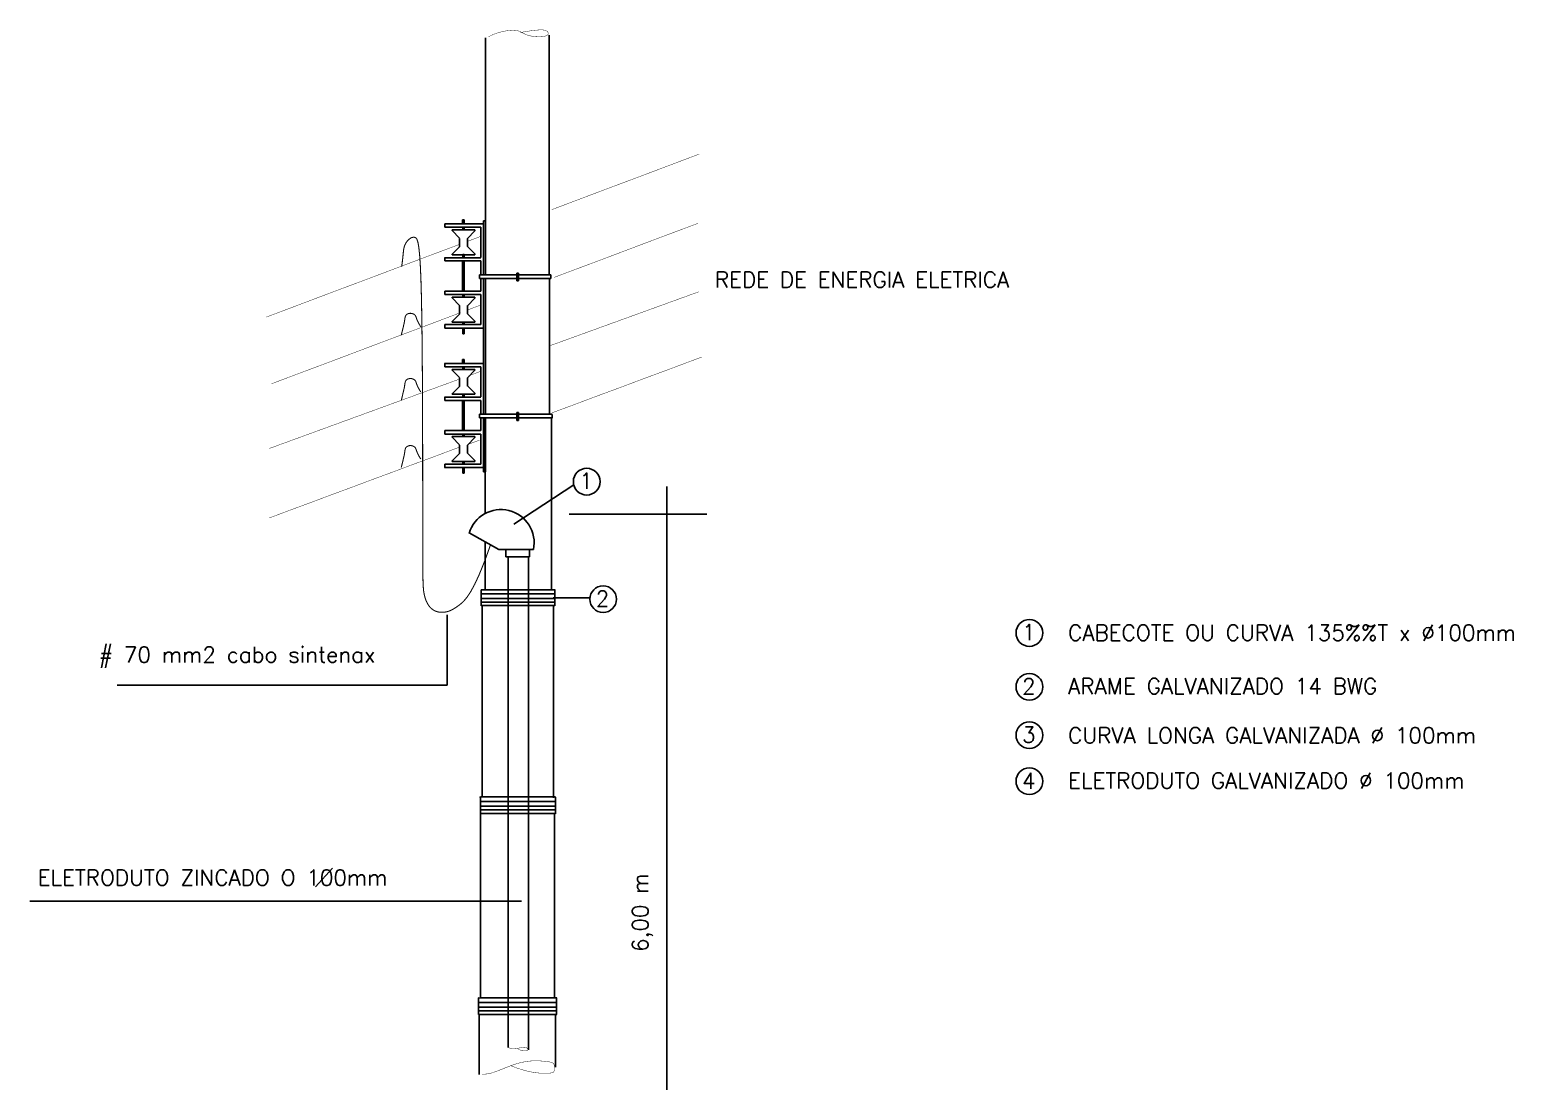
# Model space of a CAD drawing. Extents: x 0.005 to 0.158, y 0.005 to 0.165.
# Drawn here: x 0.0156 to 0.1575, y 0.0643 to 0.1648 of the extents above; entities that cross this region are included whole.
import ezdxf

# ---------------------------------------------------------------- set-up
doc = ezdxf.new("R2010")
doc.units = 0
doc.header["$LTSCALE"] = 100
doc.header["$MEASUREMENT"] = 0
doc.layers.add('ENTRADA', color=7, linetype='CONTINUOUS')
doc.styles.add('ROMANS', font='ROMANS', dxfattribs={"height": 100})

msp = doc.modelspace()

# ---------------------------------------------------------------- linework, layer by layer
at = {"layer": 'ENTRADA'}
for p, q in [((0.05918574088354944, 0.1413743379089283), (0.05918574088354944, 0.1640659190798033)), ((0.06528317569518549, 0.1413901514524696), (0.06528317569518549, 0.1643283065732248)), ((0.0552979463009251, 0.1462704768300682), (0.05899661775856657, 0.1462704768300682)), ((0.05529845345790818, 0.1459375364447624), (0.05529845345790818, 0.146264674322083)), ((0.05698791255781543, 0.1466555516799417), (0.0571599274280743, 0.1466555516799417)), ((0.05698791255781543, 0.1462746125298509), (0.05698791255781543, 0.1466555516799417)), ((0.05700091735434398, 0.1462746125298509), (0.05698791255781543, 0.1462746125298509)), ((0.05700197707483312, 0.1466435944848854), (0.05714728204111452, 0.1466435944848854)), ((0.05700197707483312, 0.1462704768300682), (0.05700197707483312, 0.1466435944848854)), ((0.05715986474115198, 0.1462746125298509), (0.0571468599673608, 0.1462746125298509)), ((0.05714728204111452, 0.1466435944848854), (0.05714728204111452, 0.1462704768300682)), ((0.05715986474115198, 0.1462746125298509), (0.05715986474115198, 0.1466555516799417)), ((0.05899728394069825, 0.1430739315992469), (0.05899728394069825, 0.1465724263880475)), ((0.05899728394069825, 0.1465724263880475), (0.05918311110235663, 0.1465724263880475)), ((0.05918311110235663, 0.1465724263880475), (0.05918311110235663, 0.1413912424595765)), ((0.05875708334315277, 0.1459367907500564), (0.05529845345790818, 0.1459367907500564)), ((0.05529845345790818, 0.1459367907500564), (0.05562108683534461, 0.1459367907500564)), ((0.05671731873917452, 0.1448995113150886), (0.05601079599273362, 0.1456279507920044)), ((0.05601206280516635, 0.1456850912973096), (0.05817331982598262, 0.1456850912973096)), ((0.05601206280516635, 0.1456269145819533), (0.05601206280516635, 0.1456844001722857)), ((0.05672269810474972, 0.1440902083913898), (0.05672269810474972, 0.1448824828457873)), ((0.05701916397811146, 0.1459279375922051), (0.05701916397811146, 0.1456785484606371)), ((0.05716343346193753, 0.1459279375922051), (0.05716343346193753, 0.1456785484606371)), ((0.05817331982598262, 0.1455979797583495), (0.05747442567098915, 0.1448734133873586)), ((0.05749002150423621, 0.1440902083913898), (0.05749002150423621, 0.1448824828457873)), ((0.05817331982598262, 0.1455979797583495), (0.05817331982598262, 0.1456850912973096)), ((0.05875708334315277, 0.1430579775160368), (0.05875708334315277, 0.1459367907500564)), ((0.05672707823123346, 0.1440986139414235), (0.05601561911134922, 0.143361021059718)), ((0.05601561911134922, 0.143361021059718), (0.05601561911134922, 0.1433117126452998)), ((0.05817331982598262, 0.1433983442211684), (0.05748428307015274, 0.1441087553075704)), ((0.05817331982598262, 0.1433983442211684), (0.05817331982598262, 0.1433117126452998)), ((0.0552979463009251, 0.1430272232937568), (0.05874563648831099, 0.1430272232937568)), ((0.05529845345790818, 0.1427229842875022), (0.05529845345790818, 0.1430501221420855)), ((0.05875708334315277, 0.1427229842875022), (0.05529845345790818, 0.1427229842875022)), ((0.05601561911134922, 0.1433117126452998), (0.05817331982598262, 0.1433117126452998)), ((0.05700197707483312, 0.1427115083515673), (0.05700197707483312, 0.1398413724928105)), ((0.05701916397811146, 0.143331033314098), (0.05701916397811146, 0.1430503246183434)), ((0.05701916397811146, 0.1433287368627134), (0.05716343346193753, 0.1433287368627134)), ((0.05701916397811146, 0.1433065807304956), (0.05701916397811146, 0.1430461076324718)), ((0.05714728204111452, 0.1398413724928105), (0.05714728204111452, 0.1427115083515673)), ((0.05716343346193753, 0.143331033314098), (0.05716343346193753, 0.1430462737971538)), ((0.05716343346193753, 0.1433065807304956), (0.05716343346193753, 0.1430461076324718)), ((0.05875708334315277, 0.1413912424595765), (0.05875708334315277, 0.1427229842875022)), ((0.05900228472910385, 0.1430501221420855), (0.05900228472910385, 0.1413912424595765)), ((0.05862807317953411, 0.1410423220931989), (0.05862807317953411, 0.1413911408917556)), ((0.05862807317953411, 0.1413911408917556), (0.06220474710971757, 0.1413911408917556)), ((0.06219889701242209, 0.1410423220931989), (0.05862807317953411, 0.1410423220931989)), ((0.05875708334315277, 0.1398441710534826), (0.05875708334315277, 0.1410438094126221)), ((0.05900228472910385, 0.141036924310356), (0.05900228472910385, 0.1280508264017044)), ((0.05918311110235663, 0.1410453982771287), (0.05918311110235663, 0.1280508264017044)), ((0.05924641459387203, 0.1410412515042481), (0.05924641848196188, 0.1410415839472989)), ((0.0621981657559445, 0.1415586034909211), (0.06234880600004544, 0.1415586034909211)), ((0.0621981657559445, 0.1408658559057585), (0.0621981657559445, 0.1415586034909211)), ((0.0621981657559445, 0.1408054788271329), (0.0621981657559445, 0.1410766460594459)), ((0.06234880600004544, 0.1408054788271329), (0.0621981657559445, 0.1408054788271329)), ((0.06234588092866034, 0.1413911408917556), (0.06543490019339515, 0.1413911408917556)), ((0.06543490019339515, 0.1410423220931989), (0.06234588092866034, 0.1410423220931989)), ((0.06234880600004544, 0.1415586034909211), (0.06234880600004544, 0.1408054788271329)), ((0.06532930942739767, 0.1280300845564852), (0.06532930942739767, 0.1410313652286277)), ((0.06543529020746064, 0.1410395246693952), (0.06543529020746064, 0.1413893159224244)), ((0.05529845345790818, 0.1398441710534826), (0.05875708334315277, 0.1398441710534826)), ((0.05529845345790818, 0.1395076863900613), (0.05529845345790818, 0.1398441710534826)), ((0.05875708334315277, 0.1395076863900613), (0.05529845345790818, 0.1395076863900613)), ((0.05529845345790818, 0.1395076863900613), (0.05562108683534461, 0.1395076863900613)), ((0.05671731873917452, 0.1384704069778309), (0.05601079599273362, 0.1391988464547467)), ((0.05601206280516635, 0.1392559869373144), (0.05817331982598262, 0.1392559869373144)), ((0.05601206280516635, 0.1391978102219582), (0.05601206280516635, 0.1392552958350279)), ((0.05701916397811146, 0.13949883323221), (0.05701916397811146, 0.139249444100642)), ((0.05716343346193753, 0.13949883323221), (0.05716343346193753, 0.139249444100642)), ((0.05817331982598262, 0.1391688753983544), (0.05747442567098915, 0.1384443090501009)), ((0.05817331982598262, 0.1391688753983544), (0.05817331982598262, 0.1392559869373144)), ((0.05875708334315277, 0.136628873178779), (0.05875708334315277, 0.1395076863900613)), ((0.05672707823123346, 0.1376695095814284), (0.05601561911134922, 0.1369319167224603)), ((0.05672269810474972, 0.137661104054132), (0.05672269810474972, 0.1384533784857922)), ((0.05817331982598262, 0.1369692398839106), (0.05748428307015274, 0.1376796509703127)), ((0.05749002150423621, 0.137661104054132), (0.05749002150423621, 0.1384533784857922)), ((0.05529845345790818, 0.136628873178779), (0.05875708334315277, 0.136628873178779)), ((0.05529845345790818, 0.1363017353014584), (0.05529845345790818, 0.136628873178779)), ((0.05901519007238676, 0.1363017353014584), (0.05529845345790818, 0.1363017353014584)), ((0.05601561911134922, 0.1369319167224603), (0.05601561911134922, 0.1368826083080421)), ((0.05601561911134922, 0.1368826083080421), (0.05817331982598262, 0.1368826083080421)), ((0.05701916397811146, 0.1368774763705005), (0.05701916397811146, 0.1366170032724767)), ((0.05701916397811146, 0.1362983393846662), (0.05701916397811146, 0.1357635382646549)), ((0.05716343346193753, 0.1368774763705005), (0.05716343346193753, 0.1366170032724767)), ((0.05716343346193753, 0.1362983393846662), (0.05716343346193753, 0.1357635382646549)), ((0.05817331982598262, 0.1369692398839106), (0.05817331982598262, 0.1368826083080421)), ((0.05701916397811146, 0.1357635382646549), (0.05716343346193753, 0.1357635382646549)), ((0.05527152720787853, 0.1329243450527429), (0.05899661775856657, 0.1329243450527429)), ((0.05529845345790818, 0.1326009717786292), (0.05529845345790818, 0.1329281096559498)), ((0.05875708334315277, 0.1326002260839232), (0.05529845345790818, 0.1326002260839232)), ((0.05529845345790818, 0.1326002260839232), (0.05562108683534461, 0.1326002260839232)), ((0.05671731873917452, 0.1315629466489554), (0.05601079599273362, 0.1322913861258712)), ((0.05601206280516635, 0.1323485266311764), (0.05817331982598262, 0.1323485266311764)), ((0.05601206280516635, 0.1322903498930827), (0.05601206280516635, 0.1323478355061525)), ((0.05700197707483312, 0.132933912163935), (0.05700197707483312, 0.1333070298187522)), ((0.05700197707483312, 0.1333070298187522), (0.05714728204111452, 0.1333070298187522)), ((0.05701916397811146, 0.1325913729260719), (0.05701916397811146, 0.1323419837945039)), ((0.05714728204111452, 0.1333070298187522), (0.05714728204111452, 0.132933912163935)), ((0.05716343346193753, 0.1325913729260719), (0.05716343346193753, 0.1323419837945039)), ((0.05817331982598262, 0.1322614150922163), (0.05747442567098915, 0.1315368487212254)), ((0.05817331982598262, 0.1322614150922163), (0.05817331982598262, 0.1323485266311764)), ((0.05875708334315277, 0.1297214128499036), (0.05875708334315277, 0.1326002260839232)), ((0.05899728394069825, 0.13287945812408), (0.05899728394069825, 0.1333260417823112)), ((0.05672707823123346, 0.130762049252553), (0.05601561911134922, 0.1300244563935848)), ((0.05672269810474972, 0.1307536437252566), (0.05672269810474972, 0.1315459181796541)), ((0.05817331982598262, 0.1300617795550352), (0.05748428307015274, 0.1307721906414372)), ((0.05749002150423621, 0.1307536437252566), (0.05749002150423621, 0.1315459181796541)), ((0.0552979463009251, 0.1296906586276236), (0.05874563648831099, 0.1296906586276236)), ((0.05529845345790818, 0.129386419621369), (0.05529845345790818, 0.1297135574759523)), ((0.05875708334315277, 0.129386419621369), (0.05529845345790818, 0.129386419621369)), ((0.05601561911134922, 0.1300244563935848), (0.05601561911134922, 0.1299751479791666)), ((0.05601561911134922, 0.1299751479791666), (0.05817331982598262, 0.1299751479791666)), ((0.05700197707483312, 0.1293749436854341), (0.05700197707483312, 0.1265048078266773)), ((0.05701916397811146, 0.1299944686479648), (0.05701916397811146, 0.1297137599522102)), ((0.05701916397811146, 0.1299921721965802), (0.05716343346193753, 0.1299921721965802)), ((0.05701916397811146, 0.1299700160416251), (0.05701916397811146, 0.1297095429663386)), ((0.05714728204111452, 0.1265048078266773), (0.05714728204111452, 0.1293749436854341)), ((0.05716343346193753, 0.1299944686479648), (0.05716343346193753, 0.1297097091310206)), ((0.05716343346193753, 0.1299700160416251), (0.05716343346193753, 0.1297095429663386)), ((0.05817331982598262, 0.1300617795550352), (0.05817331982598262, 0.1299751479791666)), ((0.05875708334315277, 0.1280546777707059), (0.05875708334315277, 0.129386419621369)), ((0.05862807317953411, 0.1277057574270657), (0.05862807317953411, 0.1280545762256224)), ((0.05862807317953411, 0.1280525044194292), (0.06220474710971757, 0.1280525044194292)), ((0.0621981657559445, 0.1275272194106947), (0.0621981657559445, 0.1282199669958572)), ((0.0621981657559445, 0.1282199669958572), (0.06234880600004544, 0.1282199669958572)), ((0.0621981657559445, 0.1274668423320691), (0.0621981657559445, 0.1277380095871194)), ((0.06234588092866034, 0.1280525044194292), (0.06557357096426131, 0.1280525044194292)), ((0.06234880600004544, 0.1282199669958572), (0.06234880600004544, 0.1274668423320691)), ((0.06557357096426131, 0.1276805064662767), (0.06557357096426131, 0.1280300845564852)), ((0.05529845345790818, 0.1265076063873494), (0.05875708334315277, 0.1265076063873494)), ((0.05529845345790818, 0.1261711217239281), (0.05529845345790818, 0.1265076063873494)), ((0.06219889701242209, 0.1277036856208724), (0.05862807317953411, 0.1277036856208724)), ((0.05875708334315277, 0.1265076063873494), (0.05875708334315277, 0.1277019251119782)), ((0.05900228472910385, 0.1277019251119782), (0.05900228472910385, 0.1225544074031859)), ((0.05915848123549949, 0.1276556851735222), (0.05915848123549949, 0.118535909905404)), ((0.05918311110235663, 0.1276977214729413), (0.05918311110235663, 0.1225539233701056)), ((0.06234880600004544, 0.1274668423320691), (0.0621981657559445, 0.1274668423320691)), ((0.0655482224374282, 0.1277036856208724), (0.06234588092866034, 0.1277036856208724)), ((0.06552287388785771, 0.1112503364538497), (0.06552287388785771, 0.1276989053167199)), ((0.05875708334315277, 0.1261711217239281), (0.05529845345790818, 0.1261711217239281)), ((0.05529845345790818, 0.1261711217239281), (0.05562108683534461, 0.1261711217239281)), ((0.05671731873917452, 0.1251338423116977), (0.05601079599273362, 0.1258622817886135)), ((0.05601206280516635, 0.1259194222711812), (0.05817331982598262, 0.1259194222711812)), ((0.05601206280516635, 0.125861245555825), (0.05601206280516635, 0.1259187311688947)), ((0.05672269810474972, 0.1243245393879988), (0.05672269810474972, 0.125116813819659)), ((0.05701916397811146, 0.1261622685660768), (0.05701916397811146, 0.1259128794345088)), ((0.05716343346193753, 0.1261622685660768), (0.05716343346193753, 0.1259128794345088)), ((0.05817331982598262, 0.1258323107322212), (0.05747442567098915, 0.1251077443839677)), ((0.05749002150423621, 0.1243245393879988), (0.05749002150423621, 0.125116813819659)), ((0.05817331982598262, 0.1258323107322212), (0.05817331982598262, 0.1259194222711812)), ((0.05875708334315277, 0.1232923085126458), (0.05875708334315277, 0.1261711217239281)), ((0.05672707823123346, 0.1243329449152952), (0.05601561911134922, 0.1235953520563271)), ((0.05601561911134922, 0.1235953520563271), (0.05601561911134922, 0.1235460436191715)), ((0.05601561911134922, 0.1235460436191715), (0.05817331982598262, 0.1235460436191715)), ((0.05701916397811146, 0.1235409117043673), (0.05701916397811146, 0.1232804386063435)), ((0.05716343346193753, 0.1235409117043673), (0.05716343346193753, 0.1232804386063435)), ((0.05817331982598262, 0.1236326752177774), (0.05748428307015274, 0.1243430863041795)), ((0.05817331982598262, 0.1236326752177774), (0.05817331982598262, 0.1235460436191715)), ((0.0552750505221411, 0.1229545044225233), (0.05899626953578263, 0.1229545044225233)), ((0.05529845345790818, 0.1232923085126458), (0.05875708334315277, 0.1232923085126458)), ((0.05529845345790818, 0.1229651706353252), (0.05529845345790818, 0.1232923085126458)), ((0.05701916397811146, 0.122961774718533), (0.05701916397811146, 0.1224269735985217)), ((0.05701916397811146, 0.1224269735985217), (0.05716343346193753, 0.1224269735985217)), ((0.05716343346193753, 0.122961774718533), (0.05716343346193753, 0.1224269735985217)), ((0.05900128048779152, 0.1225539233701056), (0.05918311110235663, 0.1225539233701056)), ((0.06046687940397533, 0.1151248623045831), (0.05764040988651686, 0.1167141359246671)), ((0.05915848123549949, 0.1158918266355613), (0.05915848123549949, 0.1112657318344645)), ((0.06042931058800605, 0.1151248623045831), (0.06046687940397533, 0.1151248623045831)), ((0.0637843076219724, 0.1151248623045831), (0.06047600015790522, 0.1151248623045831)), ((0.06114311815963447, 0.1151248623045831), (0.06114311815963447, 0.1144174145792931)), ((0.06340977022318839, 0.1144174145792931), (0.06340977022318839, 0.1151248623045831)), ((0.06114311815963447, 0.1144174145792931), (0.06340977022318839, 0.1144174145792931)), ((0.06135395885848993, 0.1144205561331546), (0.06135395885848993, 0.06750979835032922)), ((0.063303958859251, 0.1144205561331546), (0.063303958859251, 0.06728832249791594)), ((0.06583451136066287, 0.1108801758618938), (0.05877813937331666, 0.1108801758618938)), ((0.05878102940641838, 0.1112837301207037), (0.06586124950445083, 0.1112837301207037)), ((0.05878102940641838, 0.109725779020664), (0.05878102940641838, 0.1112837301207037)), ((0.06583231734111905, 0.1097406920507638), (0.06583231734111905, 0.1112747021352334)), ((0.05877813937331666, 0.1104357535496092), (0.06583451136066287, 0.1104357535496092)), ((0.06583451136066287, 0.1101001693768922), (0.05877813937331666, 0.1101001693768922)), ((0.05877813937331666, 0.1097555153364738), (0.06583451136066287, 0.1097555153364738)), ((0.05886982403353613, 0.1096803657901546), (0.05886982403353613, 0.09141637979155348)), ((0.06570031362116424, 0.1097048333349449), (0.06570031362116424, 0.09137958211340447)), ((0.05865428674951545, 0.09143412169123621), (0.05865428674951545, 0.09145868900759524)), ((0.05870765050985938, 0.08984165110632603), (0.05870765050985938, 0.09143412169123621)), ((0.05872632748378237, 0.0914616422733161), (0.0659076283682225, 0.0914616422733161)), ((0.0659076283682225, 0.09101721996103151), (0.05872632748378237, 0.09101721996103151)), ((0.06589805564090057, 0.08984165110632603), (0.06589805564090057, 0.09143412169123621)), ((0.05870411878277082, 0.08988927552309178), (0.05870411878277082, 0.07220798393063887)), ((0.05872632748378237, 0.0905727976714843), (0.0659076283682225, 0.0905727976714843)), ((0.0659076283682225, 0.09023721347602986), (0.05872632748378237, 0.09023721347602986)), ((0.05872632748378237, 0.08989255945834884), (0.0659076283682225, 0.08989255945834884)), ((0.06580170775123406, 0.08985247784494277), (0.06580170775123406, 0.07217118625248986)), ((0.01559330767122447, 0.0815081736391221), (0.06265554095534753, 0.0815081736391221)), ((0.05851544785855367, 0.07223500726922794), (0.05857494345491432, 0.07223500726922794)), ((0.05851544785855367, 0.07064928897762002), (0.05851544785855367, 0.07223500726922794)), ((0.05856450100054644, 0.07222604053822579), (0.05854713294866087, 0.07222604053822579)), ((0.06602847695376113, 0.07178915309395961), (0.05855649160366738, 0.07178915309395961)), ((0.05855649160366738, 0.07134473078167503), (0.06602847695376113, 0.07134473078167503)), ((0.06602847695376113, 0.0710091465862206), (0.05855649160366738, 0.0710091465862206)), ((0.05860859580479882, 0.07223357538350683), (0.06602847695376113, 0.07223357538350683)), ((0.05861660520167788, 0.07218830362489825), (0.05861660520167788, 0.07220053514629399)), ((0.0659606518183864, 0.07218830362489825), (0.0659606518183864, 0.07220053514629399)), ((0.06599890496090666, 0.07064928897762002), (0.06599890496090666, 0.07223500726922794)), ((0.05855649160366738, 0.07066449256853957), (0.06602847695376113, 0.07066449256853957)), ((0.05857737612586789, 0.07062568313358497), (0.05857737612586789, 0.06490364182809572)), ((0.06590310188130388, 0.07062568313358497), (0.06590310188130388, 0.06560279800851276))]:
    msp.add_line(p, q, dxfattribs=at)
at = {"layer": 'ENTRADA', "linetype": 'Continuous'}
for p, q in [((0.06764028539691935, 0.121302104616916), (0.06190947508457612, 0.1175575630441017)), ((0.07655792599052802, 0.1182143795631418), (0.07655792599052802, 0.1211349708682974)), ((0.06720572748690756, 0.1185064376613809), (0.08035725702484342, 0.1185064376613809)), ((0.07655792599052802, 0.05425343263141258), (0.07655792599052802, 0.1182143795631418)), ((0.0691831960239142, 0.110509016008109), (0.06565654459791403, 0.110509016008109)), ((0.05551547635604948, 0.1088684877686319), (0.05551547635604948, 0.1021511274529985)), ((0.05551547635604948, 0.1021511274529985), (0.02395180308667477, 0.1021511274529985)), ((0.04456885162653634, 0.08466548770229565), (0.04292427338441485, 0.0828490216690625))]:
    msp.add_line(p, q, dxfattribs=at)
at = {"layer": 'ENTRADA', "const_width": 3.900000000000001e-05}
for points in [[(0.0594899232737589, 0.1641598714059), (0.05967236427295575, 0.1642577359234565), (0.05985791153761966, 0.1643452387497746), (0.06004572639994876, 0.1644230498641264), (0.06023497012392909, 0.164491839313996), (0.06042480401902139, 0.164552277101393), (0.06061438939468644, 0.164605033251064), (0.06080288753764762, 0.1646507777877559), (0.06098945973462833, 0.1646901807134782), (0.06117323366652272, 0.1647236615781367), (0.06135320229532226, 0.1647506379640618), (0.06152832493171445, 0.1647702769332682), (0.06169756095459888, 0.1647817455932454), (0.06185986965192569, 0.1647842110287456), (0.0620142103798571, 0.1647768403245209), (0.06215954247181799, 0.1647588005653233), (0.0622948252612332, 0.1647292588586424), (0.06241991497972776, 0.1646879682084545), (0.06253825565636362, 0.1646370255002694), (0.06265418819566548, 0.1645791135160835), (0.06277205357037019, 0.1645169150378933), (0.0628961926622651, 0.1644531129159077), (0.06303094644408702, 0.1643903899321231), (0.06318065584309807, 0.164331428868536), (0.06334966176382295, 0.1642789125526178), (0.06354036199809343, 0.1642351564896671), (0.06374738163685834, 0.1642010070781907), (0.06396340263563616, 0.1641769434399976), (0.06418110692720802, 0.1641634446968965), (0.06439317646709242, 0.1641609899934338), (0.06459229318807047, 0.1641700584059436), (0.06477113906839804, 0.1641911290789722), (0.06492239601811889, 0.1642246811343284), (0.06504026885068015, 0.1642706422444462), (0.06512505401587987, 0.1643267343752086), (0.06517857073049527, 0.1643901280658611), (0.0652026383249904, 0.1644579938101742), (0.06519907603887987, 0.1645275021473935), (0.06516970313441561, 0.1645958236167644), (0.0651163389420617, 0.1646601287347949), (0.06504080267859536, 0.164717588017993), (0.06494229235158855, 0.1647653247800918), (0.06480952054062072, 0.1648002732963505), (0.06462857861606608, 0.1648193207074655), (0.06438555783461197, 0.1648193540631837), (0.06406654952115787, 0.1647972604359893), (0.06365764500060322, 0.1647499269665786), (0.06314493555237277, 0.1646742406819612), (0.06251451252410334, 0.1645670887000961)], [(0.07964436181282508, 0.1529385401681793), (0.06552356044267071, 0.1476251181429689)], [(0.07954061209147767, 0.1463296808196901), (0.06576534563009773, 0.1411462778150963)], [(0.05875179504073458, 0.1450770157816805), (0.05740556277942233, 0.1445704510388168)], [(0.05670311668382055, 0.1443061322788708), (0.03822250491793966, 0.1373521863115457)], [(0.07957815296322224, 0.1397644353119176), (0.06529355873681197, 0.1345898352610675)], [(0.05680511249011033, 0.1377746915295575), (0.03875239040098677, 0.1309817532956004)], [(0.0587725374771253, 0.1385150007308766), (0.05747125053403579, 0.1380253481556792)], [(0.07987823580606346, 0.1335250554802769), (0.06557102217357169, 0.1281982359842004)], [(0.05878499819118588, 0.1321798397384555), (0.0575710121438533, 0.1317370212518654)], [(0.05671663673183502, 0.1314253758209816), (0.0385213515983196, 0.1247883897121937)], [(0.05663928297963139, 0.1248847116812613), (0.03850905534363847, 0.1181438141657054)], [(0.05864371235020371, 0.1255957020021015), (0.05768185444594565, 0.1252380790674579)], [(0.06134400171049492, 0.06753440677584877), (0.0614259257872618, 0.06748480675469182), (0.06150247452296753, 0.06744598092609522), (0.0615746433595632, 0.06741678378148208), (0.06164342773899989, 0.06739606981227553), (0.06170982305775397, 0.06738269353263604), (0.06177482478051388, 0.067375509388512), (0.06183942832649336, 0.06737337191680126), (0.0619046291376435, 0.0673751355634522), (0.06197121986133425, 0.06737978301316616), (0.06203918208029791, 0.06738680961007049), (0.06210829458268563, 0.06739583884609601), (0.06217833613391122, 0.06740649421317357), (0.06224908556760056, 0.06741839924870874), (0.06232032164916745, 0.06743117742189497), (0.06239182316676306, 0.06744445224740048), (0.06246336893127591, 0.06745784721715609), (0.06253467875012575, 0.06747095249011181), (0.06260523646233196, 0.06748322466592072), (0.0626744669261825, 0.06749408698851767), (0.06274179502270272, 0.06750296267910016), (0.0628066455874432, 0.06750927500434045), (0.06286844347869192, 0.06751244718543603), (0.06292661360021157, 0.06751190246632177), (0.06298058076481539, 0.06750706409093254), (0.06302986942046118, 0.06749755823420855), (0.06307440210093773, 0.06748382279511134), (0.06311420095244102, 0.06746649862634513), (0.06314928809842968, 0.06744622658061417), (0.06317968563962495, 0.06742364748788532), (0.06320541572222282, 0.06739940220086282), (0.06322650046968192, 0.06737413157225092), (0.06324296195998613, 0.06734847643201647), (0.0632545716371169, 0.06732304559591284), (0.06326009813619748, 0.06729831966367783), (0.06325805934466189, 0.06727474728904781), (0.06324697317268146, 0.06725277698933496), (0.06322535755316494, 0.06723285741827567), (0.0631917303735463, 0.06721543711591949), (0.06314460956673429, 0.06720096471326542), (0.06308251302016288, 0.06718988879583776), (0.06300472552993597, 0.06718288757383561), (0.06291359925398865, 0.06718155780163215), (0.06281225319071382, 0.06718772594922484), (0.06270380636124173, 0.06720321835018694), (0.06259137783217739, 0.06722986147451593), (0.06247808657917631, 0.06726948167852242), (0.06236705164610612, 0.06732390538672917), (0.06226139205409709, 0.06739495902365888)], [(0.0588579249324539, 0.06495276838904829), (0.05903140142891061, 0.06495425382126996), (0.05918039410062192, 0.06495899626770552), (0.05930998097483098, 0.0649674249416421), (0.05942524012425565, 0.06497996905636683), (0.05953124955340172, 0.06499705784790422), (0.05963308733498707, 0.06501912050680403), (0.05973583147351746, 0.06504658629182813), (0.05984456004171079, 0.0650798843935263), (0.05996319680434681, 0.0651192224040642), (0.06009104840813961, 0.06516392145385907), (0.06022626721460256, 0.06521308098399459), (0.06036700565346109, 0.06526580052650388), (0.06051141608622856, 0.06532117952247063), (0.06065765089715569, 0.0653783174811906), (0.06080386244775582, 0.06543631388922222), (0.0609482031677544, 0.06549426821038651), (0.06108936504460871, 0.06555142158504168), (0.06122819879692543, 0.06560758188243199), (0.06136609476925514, 0.06566269858012674), (0.06150444326067372, 0.06571672120117), (0.06164463463846914, 0.06576959924586845), (0.06178805922445463, 0.0658212821917914), (0.06193610736318078, 0.06587171958472027), (0.0620901693991982, 0.06592086090222438), (0.06225124091088219, 0.06596854902909399), (0.06241873859380576, 0.0660142004790032), (0.06259168437736662, 0.06605712515010964), (0.06276910021369986, 0.0660966328723589), (0.06295000798672845, 0.06613203358938335), (0.06313342967132485, 0.06616263715386594), (0.06331838719688676, 0.06618775344122696), (0.0635039024928119, 0.06620669234962406), (0.06368893079979898, 0.06621901345624792), (0.06387216060375067, 0.06622527498620912), (0.06405221363365854, 0.06622628491186333), (0.06422771170946362, 0.06622285118282889), (0.06439727658289485, 0.06621578170324938), (0.06455953002841852, 0.06620588442274311), (0.06471309382050094, 0.06619396729092841), (0.06485658973360842, 0.0661808382574236), (0.06498889854356094, 0.06616710606976994), (0.06510993703159329, 0.06615258278088731), (0.06521988098029396, 0.06613688124161854), (0.06531890614951408, 0.06611961430280644), (0.06540718832184211, 0.06610039486076857), (0.06548490330260393, 0.0660788357436104), (0.06555222682891326, 0.0660545498249121), (0.06560933470609598, 0.06602714997825387), (0.06565655157828587, 0.06599628832191229), (0.06569479762674746, 0.06596177411211102), (0.06572514193976531, 0.06592345584977011), (0.06574865353741188, 0.06588118203580962), (0.06576640150797175, 0.06583480117114959), (0.06577945489425474, 0.0657841618249222), (0.06578888276180805, 0.06572911242983537), (0.06579575419891626, 0.06566950155502127), (0.06580082063010195, 0.06560550311860425), (0.06580356300673884, 0.06553859273026319), (0.0658031446619134, 0.06547057141688128), (0.06579872897418682, 0.06540324020534172), (0.06578947927664558, 0.06533840016800241), (0.06577455890237616, 0.06527785230900918), (0.06575313118446502, 0.06522339765524521), (0.06572435950147337, 0.06517683727906842), (0.06568749624875636, 0.06513946721042885), (0.06564215022990538, 0.06511056369618018), (0.06558801933351788, 0.06508889798624296), (0.06552480137997918, 0.06507324133053771), (0.06545219430336147, 0.06506236497898499), (0.06536989594678744, 0.06505504020424269), (0.06527760419885453, 0.06505003827896871), (0.06517501692542282, 0.06504613043034624), (0.06506184136014781, 0.06504245823180099), (0.06493782225334144, 0.06503964445983001), (0.06480271365489898, 0.06503868221443554), (0.06465626966019045, 0.06504056461835717), (0.06449824438732321, 0.0650462847261224), (0.06432839188619255, 0.06505683563773346), (0.0641464662976432, 0.06507321045319259), (0.06395222164883307, 0.06509640229523939), (0.06374478969064512, 0.06512761460726324), (0.06352081272780197, 0.06516889252452529), (0.06327631065232708, 0.06522249152567383), (0.06300730340171867, 0.06529066713483189), (0.0627098108680002, 0.06537567485338514), (0.06237985301140725, 0.06547977015998185), (0.06201344974670064, 0.06560520855600771), (0.06160662096590386, 0.06575424556558573)]]:
    msp.add_lwpolyline(points, dxfattribs=at)
at = {"layer": 'ENTRADA', "linetype": 'Continuous', "const_width": 0.0001}
for points in [[(0.0596513612435956, 0.1154957864173412), (0.05909184781103249, 0.1139485533258267), (0.05859431050794228, 0.112722481117089), (0.05815342105961463, 0.1117755330142245), (0.05776385116860183, 0.1110656722630665), (0.05742027256019355, 0.1105508621094486), (0.05711735698241682, 0.1101890657537297), (0.05684977613782394, 0.1099382464417431), (0.05661220172896719, 0.1097563673965851), (0.05639958594656491, 0.1096080243314645), (0.05620800270662585, 0.1094843428063541), (0.05603380636785005, 0.1093830808713392), (0.05587335126620019, 0.1093019965992426), (0.05572299180585105, 0.1092388479946749), (0.05557908232276532, 0.1091913931304589), (0.05543797717564303, 0.1091573900339426), (0.05529603072318423, 0.1091345967552115), (0.05515043865216285, 0.1091213785457512), (0.05500176180248673, 0.1091185294399111), (0.05485140234213759, 0.109127450627966), (0.05470076246183453, 0.1091495433229284), (0.0545512443068219, 0.1091862087832851), (0.05440425004508143, 0.1092388481993112), (0.0542611818673322, 0.1093088628067562), (0.05412344191881857, 0.1093976538186325), (0.05399233891694166, 0.1095063889124503), (0.05386880761761859, 0.1096353016464491), (0.05375368932618585, 0.1097843919978914), (0.05364782537071733, 0.1099536599895146), (0.05355205705654953, 0.1101431056213187), (0.05346722564354423, 0.1103527289160411), (0.05339417250525003, 0.110582529828207), (0.05333373887879134, 0.1108325084032913), (0.05328634547367983, 0.1111113989281876), (0.05325073029780469, 0.111462872928314), (0.05322521078596765, 0.1119393362614574), (0.05320810428202094, 0.1125931947399295), (0.05319772819802893, 0.1134768541987796), (0.05319239994605596, 0.1146427204730571), (0.05319043691542902, 0.1161431993978113), (0.05319015647273773, 0.1180306968080913), (0.05318992277807411, 0.1203300143970409), (0.05318828691542876, 0.122955537267444), (0.0531838466940826, 0.1257940464256535), (0.05317519996879128, 0.128732322855285), (0.05316094454883569, 0.1316571474944794), (0.05313967826623411, 0.1344553013723271), (0.05310999893026747, 0.1370135654724436), (0.05307050439569139, 0.1392187207329698), (0.05302025988385139, 0.1409856660984588), (0.0529602001506646, 0.1423417721525766), (0.05289172738685011, 0.1433425274399269), (0.05281624376038963, 0.144043420482376), (0.05273515143926488, 0.1444999398017899), (0.0526498525914576, 0.1447675739427723), (0.05256174940768688, 0.1449018114271894), (0.05247224403319706, 0.1449581407769074), (0.05238259846009896, 0.1449831760965026), (0.05229351377238345, 0.1449880337759168), (0.05220555080995837, 0.1449749557650648), (0.0521192704582063, 0.1449461840365984), (0.05203523360250983, 0.1449039605404323), (0.05195400110551418, 0.1448505272264811), (0.05187613382986456, 0.1447881260446593), (0.05180219268368091, 0.144718998967619), (0.05173269175884343, 0.1446449208515332), (0.0516679582233337, 0.144565798336771), (0.05160827254258038, 0.1444810708790101), (0.05155391511380003, 0.144390178024878), (0.05150516635694657, 0.1442925592982647), (0.05146230673744867, 0.1441876541775855), (0.05142561667526024, 0.1440749022094678), (0.05139537659033522, 0.1439537429178017), (0.05137139951330028, 0.1438227750441001), (0.0513516289402105, 0.1436772344277415), (0.05133354097779375, 0.1435115161712019), (0.05131461171004048, 0.1433200153542202), (0.05129231722094119, 0.1430971270792725), (0.05126413366269844, 0.14283724640336), (0.05122753707382799, 0.1425347684516964), (0.05118000356105767, 0.142184088281283)], [(0.05300824961977924, 0.1364181551252841), (0.05286207301651302, 0.1366621151419167), (0.05275326047922135, 0.1368631683817512), (0.0526750228345918, 0.1370267216316279), (0.0526205708638372, 0.1371581815874379), (0.05258311539364513, 0.1372629549905469), (0.05255586722796579, 0.1373464485595832), (0.05253203719348676, 0.1374140690586501), (0.05250483609415824, 0.1374712231836384), (0.0524688271980267, 0.1375223641161938), (0.05242398365226109, 0.1375681309127685), (0.05237163102265185, 0.13760820902462), (0.05231309489772684, 0.1376422838802682), (0.05224970088875125, 0.1376700409991827), (0.05218277456151554, 0.1376911658326208), (0.05211364150454756, 0.1377053438318399), (0.05204362730637513, 0.1377122604935721), (0.0519740050776818, 0.1377117081801771), (0.05190583790408709, 0.1377039069666353), (0.051840136438841, 0.1376891837708172), (0.05177791126698139, 0.1376678655560681), (0.05172017299628351, 0.1376402793312081), (0.05166793227999733, 0.1376067519913704), (0.0516221997258981, 0.1375676105453749), (0.05158398591902369, 0.137523181956567), (0.05155386832029762, 0.1374736680190836), (0.05153069168954971, 0.1374187701003393), (0.05151286759428331, 0.1373580643985406), (0.05149880760200176, 0.1372911271573685), (0.05148692325747106, 0.1372175345750293), (0.0514756261736693, 0.1371368628724667), (0.05146332789536245, 0.1370486882478872), (0.05144844001279125, 0.1369525869449717), (0.0514295517859864, 0.136847683893393), (0.05140596322235069, 0.1367312989259517), (0.05137715204455162, 0.1366003006296523), (0.0513425959752567, 0.1364515575460246), (0.05130177273713343, 0.1362819382393354), (0.05125416005284933, 0.1360883112965894), (0.05119923559959716, 0.1358675452593161), (0.05113647714551917, 0.13561650871452)], [(0.05300824961977924, 0.1301831214732374), (0.05286207301651302, 0.1304270814671327), (0.05275326047922135, 0.1306281347297045), (0.0526750228345918, 0.1307916879568438), (0.0526205708638372, 0.1309231479126538), (0.05258311539364513, 0.1310279213157628), (0.05255586722796579, 0.1311114148847992), (0.05253203719348676, 0.131179035383866), (0.05250483609415824, 0.1312361895088543), (0.0524688271980267, 0.1312873304641471), (0.05242398365226109, 0.1313330972379845), (0.05237163102265185, 0.1313731753498359), (0.05231309489772684, 0.1314072502282215), (0.05224970088875125, 0.1314350073243986), (0.05218277456151554, 0.1314561321578367), (0.05211364150454756, 0.1314703101797932), (0.05204362730637513, 0.1314772268415254), (0.0519740050776818, 0.1314766745281304), (0.05190583790408709, 0.1314688732918512), (0.051840136438841, 0.1314541500960331), (0.05177791126698139, 0.1314328319040214), (0.05172017299628351, 0.1314052456564241), (0.05166793227999733, 0.1313717183393237), (0.0516221997258981, 0.1313325768933282), (0.05158398591902369, 0.1312881482817829), (0.05155386832029762, 0.1312386343442995), (0.05153069168954971, 0.1311837364255553), (0.05151286759428331, 0.1311230307237565), (0.05149880760200176, 0.1310560934825844), (0.05148692325747106, 0.1309825009002452), (0.0514756261736693, 0.1309018291976827), (0.05146332789536245, 0.1308136545731031), (0.05144844001279125, 0.1307175532701876), (0.0514295517859864, 0.1306126502186089), (0.05140596322235069, 0.1304962652511676), (0.05137715204455162, 0.1303652669548683), (0.0513425959752567, 0.1302165238712405), (0.05130177273713343, 0.1300469045645514), (0.05125416005284933, 0.1298532776218053), (0.05119923559959716, 0.129632511584532), (0.05113647714551917, 0.129381475039736)], [(0.05300824961977924, 0.1237699431840156), (0.05286207301651302, 0.1240139032006482), (0.05275326047922135, 0.1242149564404826), (0.0526750228345918, 0.1243785096903594), (0.0526205708638372, 0.1245099696461693), (0.05258311539364513, 0.1246147430492783), (0.05255586722796579, 0.1246982366183147), (0.05253203719348676, 0.1247658571173815), (0.05250483609415824, 0.1248230112423698), (0.0524688271980267, 0.1248741521749253), (0.05242398365226109, 0.1249199189715), (0.05237163102265185, 0.1249599970833515), (0.05231309489772684, 0.1249940719389997), (0.05224970088875125, 0.1250218290579141), (0.05218277456151554, 0.1250429538913522), (0.05211364150454756, 0.1250571318905713), (0.05204362730637513, 0.1250640485523036), (0.0519740050776818, 0.1250634962389086), (0.05190583790408709, 0.1250556950253667), (0.051840136438841, 0.1250409718295487), (0.05177791126698139, 0.1250196536147996), (0.05172017299628351, 0.1249920673899396), (0.05166793227999733, 0.1249585400501019), (0.0516221997258981, 0.1249193986041064), (0.05158398591902369, 0.1248749700152985), (0.05155386832029762, 0.124825456077815), (0.05153069168954971, 0.1247705581590708), (0.05151286759428331, 0.1247098524572721), (0.05149880760200176, 0.1246429152160999), (0.05148692325747106, 0.1245693226337607), (0.0514756261736693, 0.1244886509311982), (0.05146332789536245, 0.1244004763066187), (0.05144844001279125, 0.1243043750037032), (0.0514295517859864, 0.1241994719521244), (0.05140596322235069, 0.1240830869846832), (0.05137715204455162, 0.1239520886883838), (0.0513425959752567, 0.123803345604756), (0.05130177273713343, 0.1236337262980669), (0.05125416005284933, 0.1234400993553209), (0.05119923559959716, 0.1232193333180476), (0.05113647714551917, 0.1229682967732515)]]:
    msp.add_lwpolyline(points, dxfattribs=at)
at = {"layer": 'ENTRADA', "linetype": 'Continuous'}
for centre in [(0.06887881077091151, 0.1216134321339268), (0.0704504711620757, 0.1103745344607887), (0.1112273857870605, 0.1071428419436415), (0.1112273857870605, 0.1019948084149291), (0.1112273857870605, 0.0973691990111547), (0.1112273857870605, 0.09296385835568799)]:
    msp.add_circle(centre, 0.001278872511289774, dxfattribs=at)
at = {"layer": 'ENTRADA'}
msp.add_arc((0.06067290682949533, 0.1157712383701437), 0.003178775450086378, 348.2290561750674, 163.7100481506781, dxfattribs=at)

# ---------------------------------------------------------------- texts
at = {"layer": 'ENTRADA', "style": 'ROMANS'}
for s, p in [('REDE DE ENERGIA ELETRICA', (0.08114409474728745, 0.1401727797428975)), ('1', (0.06817790019795211, 0.1209329287348737)), ('2', (0.06974956056637893, 0.1096608358921003)), ('1', (0.1105264751913637, 0.1064623385673258)), ('CABECOTE OU CURVA 135%%T x %%C100mm', (0.1149347909858989, 0.1064048770558657)), ('# 70 mm2 cabo sintenax', (0.02221155723418633, 0.1043106625502332)), ('2', (0.1105264751913637, 0.1012811098462407)), ('ARAME GALVANIZADO 14 BWG', (0.1149347909858989, 0.1013004273545448)), ('3', (0.1105264751913637, 0.09665550044246629)), ('CURVA LONGA GALVANIZADA %%C 100mm', (0.1149347909858989, 0.0965886263657012)), ('4', (0.1105264751913637, 0.09225015978699957)), ('ELETRODUTO GALVANIZADO %%C 100mm', (0.1149347909858989, 0.0922694757264253)), ('ELETRODUTO ZINCADO O 100mm', (0.01636643405618088, 0.08299034575429687))]:
    msp.add_text(s, height=0.00151008, dxfattribs=at).set_placement(p)
msp.add_text('6,00 m', height=0.00151008, rotation=90, dxfattribs=at).set_placement((0.07475061754576018, 0.07664062113690306))

doc.saveas('drawing.dxf')
